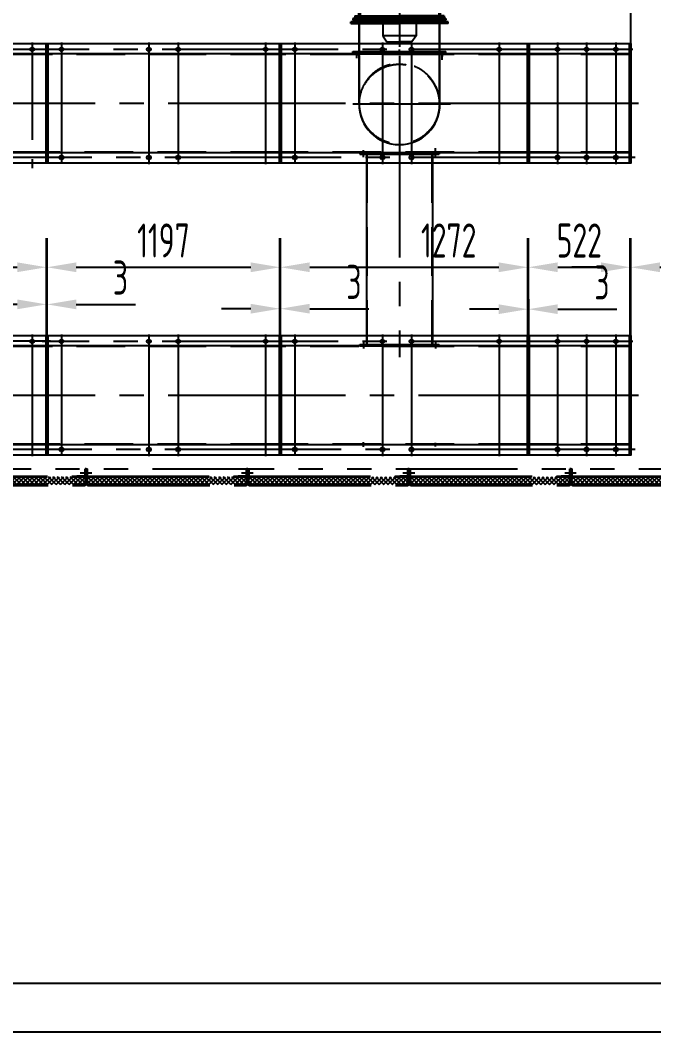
# Model space of a CAD drawing. Header units: millimetres. Extents: x 1934 to 22934, y 25951 to 41379.
# Drawn here: x 9016 to 12273, y 26529 to 31725 of the extents above; entities that cross this region are included whole.
import ezdxf
from ezdxf.enums import TextEntityAlignment as Align

# ---------------------------------------------------------------- set-up
doc = ezdxf.new("R2010")
doc.units = ezdxf.units.MM
doc.header["$LTSCALE"] = 500
for name, pattern in [('F', [0.75, 0.5, -0.25]), ('G', [2, 1.25, -0.25, 0.25, -0.25]), ('K', [2.5, 1.25, -0.25, 0.25, -0.25, 0.25, -0.25])]:
    doc.linetypes.add(name, pattern=pattern)
for name, color, linetype in [('01', 7, 'Continuous'), ('02', 1, 'Continuous'), ('04', 2, 'F'), ('05', 4, 'G'), ('07', 6, 'K'), ('08', 1, 'Continuous')]:
    doc.layers.add(name, color=color, linetype=linetype)
doc.styles.get("Standard").update_dxf_attribs({"font": 'isocp', "width": 0.707, "bigfont": 'intecad.shx'})
doc.dimstyles.new('INTE', dxfattribs={"dimscale": 50, "dimtxt": 3.5, "dimasz": 3, "dimexe": 3, "dimexo": 0, "dimgap": 1, "dimtad": 1, "dimdsep": 46, "dimtxsty": 'Standard', "dimcen": 0, "dimclrd": 1, "dimclre": 1, "dimclrt": 3, "dimadec": 0, "dimazin": 0, "dimtfac": 1, "dimtmove": 0, "dimatfit": 0, "dimfxl": 1, "dimarcsym": 0})
pattern_1 = [(45, (32201.197, -1405.669), (-11.22532, 11.22532), []), (135, (32201.197, -1405.669), (-11.22532, -11.22532), [])]

# ---------------------------------------------------------------- blocks, each defined once
blk = doc.blocks.new('wer794adfwe')
at = {"layer": '01'}
for p, q in [((5111.7, 12352.4), (5111.7, 12348.4)), ((5111.7, 12352.4), (5589.7, 12352.4)), ((5111.7, 12348.4), (5589.7, 12348.4)), ((5142.7, 12089.6), (5142.7, 12348.4)), ((5558.7, 12089.6), (5558.7, 12348.4)), ((5589.7, 12348.4), (5589.7, 12352.4))]:
    blk.add_line(p, q, dxfattribs=at)
blk.add_arc((5350.7, 12089.6), 208, 180, 0, dxfattribs=at)
at = {"layer": '04', "color": 2, "linetype": 'F'}
for p, q in [((5145.7, 12089.6), (5145.7, 12348.4)), ((5555.7, 12089.6), (5555.7, 12348.4))]:
    blk.add_line(p, q, dxfattribs=at)
blk.add_circle((5350.7, 12089.6), 205, dxfattribs=at)
blk.add_arc((5350.7, 12089.6), 208, 0, 180, dxfattribs=at)
at = {"layer": '05', "color": 142, "linetype": 'G'}
blk.add_line((5612.3, 12089.6), (5110.5, 12089.6), dxfattribs=at)
blk = doc.blocks.new('qr7894sa56df')
at = {"layer": '05', "color": 4, "linetype": 'G'}
for p, q in [((5130.7, 12360.3), (5130.7, 12340)), ((5570.7, 12361), (5570.7, 12334.2))]:
    blk.add_line(p, q, dxfattribs=at)
at = {"layer": '01'}
blk.add_blockref('wer794adfwe', (0, 0), dxfattribs=at)
blk = doc.blocks.new('456789adf')
at = {"layer": '01', "color": 7, "linetype": 'Continuous', "ltscale": 0.8}
for p, q in [((10966.7, -6495), (11330.2, -6495)), ((10966.7, -6495), (10966.7, -7109)), ((10970.7, -6495), (10970.7, -7109)), ((11330.2, -6495), (12163.7, -6495)), ((12159.7, -6495), (12159.7, -7109)), ((12163.7, -6495), (12163.7, -7109)), ((11035.2, -6517.5), (11045.2, -6517.5)), ((11035.2, -6531.5), (11045.2, -6531.5)), ((11485.2, -6517.5), (11495.2, -6517.5)), ((11485.2, -6531.5), (11495.2, -6531.5)), ((11635.2, -6517.6), (11645.2, -6517.6)), ((11635.2, -6531.6), (11645.2, -6531.6)), ((12085.2, -6517.5), (12095.2, -6517.5)), ((12085.2, -6531.5), (12095.2, -6531.5)), ((12159.7, -6548), (10970.7, -6548)), ((12159.7, -7056), (10970.7, -7056)), ((11368.2, -7109), (10966.7, -7109)), ((12163.7, -7109), (11368.2, -7109)), ((11495.2, -7072.5), (11485.2, -7072.5)), ((11495.2, -7086.5), (11485.2, -7086.5)), ((11644.7, -7073), (11634.7, -7073)), ((11644.7, -7087), (11634.7, -7087))]:
    blk.add_line(p, q, dxfattribs=at)
at = {"layer": '01', "ltscale": 0.8}
for p, q in [((11045.2, -7072.5), (11035.2, -7072.5)), ((11045.2, -7086.5), (11035.2, -7086.5))]:
    blk.add_line(p, q, dxfattribs=at)
at = {"layer": '01', "color": 7, "linetype": 'Continuous', "ltscale": 0.8}
for centre, start, end in [((11035.2, -6524.5), 90, 270), ((11045.2, -6524.5), 270, 90), ((11485.2, -6524.5), 90, 270), ((11495.2, -6524.5), 270, 90), ((11635.2, -6524.6), 90, 270), ((11645.2, -6524.6), 270, 90), ((12085.2, -6524.5), 90, 270), ((12095.2, -6524.5), 270, 90), ((11035.2, -7079.5), 90, 270), ((11045.2, -7079.5), 270, 90), ((11485.2, -7079.5), 90, 270), ((11495.2, -7079.5), 270, 90), ((11634.7, -7080), 90, 270), ((11644.7, -7080), 270, 90)]:
    blk.add_arc(centre, 7, start, end, dxfattribs=at)
at = {"layer": '04', "color": 2, "linetype": 'F', "ltscale": 0.8}
for p, q in [((11743.7, -6551.1), (10970.7, -6551)), ((12159.7, -6551.1), (11743.7, -6551.1)), ((12159.7, -7053), (10970.7, -7053))]:
    blk.add_line(p, q, dxfattribs=at)
at = {"layer": '05', "color": 4, "linetype": 'G', "ltscale": 0.8}
for p, q in [((11040.2, -6489.5), (11040.2, -7104.9)), ((11490.2, -6489.5), (11490.2, -7134.5)), ((11640.2, -6489.5), (11640.2, -7134.5)), ((12090.2, -6489.5), (12090.2, -7134.5)), ((12183.6, -6524.5), (10940.6, -6524.5)), ((11538.2, -6558.5), (11538.2, -7109)), ((12213.8, -6802), (10908.2, -6802)), ((11343.8, -7066.1), (11343.8, -7042.4)), ((11713.8, -7065.2), (11713.8, -7046.1)), ((12196.4, -7079.5), (10926.7, -7079.5))]:
    blk.add_line(p, q, dxfattribs=at)
blk.add_blockref('qr7894sa56df', (6187.5, -18895.5), dxfattribs=at)
blk = doc.blocks.new('789a162df')
at = {"layer": '01', "color": 7, "linetype": 'Continuous'}
for p, q in [((785.2, -7752.4), (1148.7, -7752.4)), ((785.2, -7752.4), (785.2, -8366.4)), ((789.2, -7752.4), (789.2, -8366.4)), ((853.7, -7774.9), (863.7, -7774.9)), ((853.7, -7788.9), (863.7, -7788.9)), ((1148.7, -7752.4), (1982.2, -7752.4)), ((1303.7, -7774.9), (1313.7, -7774.9)), ((1303.7, -7788.9), (1313.7, -7788.9)), ((1453.6, -7774.9), (1463.6, -7774.9)), ((1453.6, -7788.9), (1463.6, -7788.9)), ((1903.7, -7774.9), (1913.7, -7774.9)), ((1903.7, -7788.9), (1913.7, -7788.9)), ((1978.2, -7752.4), (1978.2, -8366.4)), ((1982.2, -7752.4), (1982.2, -8366.4)), ((1978.2, -7805.4), (789.2, -7805.4)), ((1978.2, -8313.4), (789.2, -8313.4)), ((1186.7, -8366.4), (785.2, -8366.4)), ((1982.2, -8366.4), (1186.7, -8366.4)), ((1313.7, -8329.9), (1303.7, -8329.9)), ((1313.7, -8343.9), (1303.7, -8343.9)), ((1463.2, -8330.4), (1453.2, -8330.4)), ((1463.2, -8344.4), (1453.2, -8344.4))]:
    blk.add_line(p, q, dxfattribs=at)
at = {"layer": '01'}
for p, q in [((863.7, -8329.9), (853.7, -8329.9)), ((863.7, -8343.9), (853.7, -8343.9))]:
    blk.add_line(p, q, dxfattribs=at)
at = {"layer": '01', "color": 7, "linetype": 'Continuous'}
for centre, start, end in [((853.7, -7781.9), 90, 270), ((863.7, -7781.9), 270, 90), ((1303.7, -7781.9), 90, 270), ((1313.7, -7781.9), 270, 90), ((1453.6, -7781.9), 90, 270), ((1463.6, -7781.9), 270, 90), ((1903.7, -7781.9), 90, 270), ((1913.7, -7781.9), 270, 90), ((853.7, -8336.9), 90, 270), ((863.7, -8336.9), 270, 90), ((1303.7, -8336.9), 90, 270), ((1313.7, -8336.9), 270, 90), ((1453.2, -8337.4), 90, 270), ((1463.2, -8337.4), 270, 90)]:
    blk.add_arc(centre, 7, start, end, dxfattribs=at)
at = {"layer": '04', "color": 2, "linetype": 'F'}
for p, q in [((1562.2, -7808.4), (789.2, -7808.4)), ((1978.2, -7808.4), (1562.2, -7808.4)), ((1978.2, -8310.4), (789.2, -8310.4))]:
    blk.add_line(p, q, dxfattribs=at)
at = {"layer": '05', "color": 4, "linetype": 'G'}
for p, q in [((2002.1, -7781.9), (759.1, -7781.9)), ((858.7, -7746.9), (858.7, -8362.2)), ((1308.7, -7746.9), (1308.7, -8391.9)), ((1458.7, -7746.9), (1458.7, -8391.9)), ((1908.7, -7746.9), (1908.7, -8391.9)), ((2032.3, -8059.4), (726.6, -8059.4)), ((2014.9, -8336.9), (745.1, -8336.9))]:
    blk.add_line(p, q, dxfattribs=at)
blk = doc.blocks.new('we713sf')
at = {"layer": '01', "color": 7, "linetype": 'Continuous'}
for p, q in [((937.8, -7979.6), (1459.8, -7979.6)), ((937.8, -7979.6), (937.8, -8593.6)), ((941.8, -7979.6), (941.8, -8593.6)), ((1081.3, -8002.1), (1091.3, -8002.1)), ((1231.3, -8002.1), (1241.3, -8002.1)), ((1381.3, -8002.1), (1391.3, -8002.1)), ((1455.8, -7979.6), (1455.8, -8593.6)), ((1459.8, -7979.6), (1459.8, -8593.6)), ((1455.8, -8032.6), (941.8, -8032.6)), ((1081.3, -8016.1), (1091.3, -8016.1)), ((1231.3, -8016.1), (1241.3, -8016.1)), ((1381.3, -8016.1), (1391.3, -8016.1)), ((1455.8, -8540.6), (941.8, -8540.6)), ((1459.8, -8593.6), (937.8, -8593.6))]:
    blk.add_line(p, q, dxfattribs=at)
at = {"layer": '01'}
for p, q in [((1091.1, -8557.2), (1081.1, -8557.2)), ((1091.1, -8571.2), (1081.1, -8571.2)), ((1241.3, -8557.1), (1231.3, -8557.1)), ((1241.3, -8571.1), (1231.3, -8571.1)), ((1391.3, -8557.1), (1381.3, -8557.1)), ((1391.3, -8571.1), (1381.3, -8571.1))]:
    blk.add_line(p, q, dxfattribs=at)
at = {"layer": '01', "color": 7, "linetype": 'Continuous'}
for centre, start, end in [((1081.3, -8009.1), 90, 270), ((1091.3, -8009.1), 270, 90), ((1231.3, -8009.1), 90, 270), ((1241.3, -8009.1), 270, 90), ((1381.3, -8009.1), 90, 270), ((1391.3, -8009.1), 270, 90), ((1081.1, -8564.2), 90, 270), ((1091.1, -8564.2), 270, 90), ((1231.3, -8564.1), 90, 270), ((1241.3, -8564.1), 270, 90), ((1381.3, -8564.1), 90, 270), ((1391.3, -8564.1), 270, 90)]:
    blk.add_arc(centre, 7, start, end, dxfattribs=at)
at = {"layer": '04', "color": 2, "linetype": 'F'}
for p, q in [((1455.8, -8035.6), (941.8, -8035.6)), ((1455.8, -8537.6), (941.8, -8537.6))]:
    blk.add_line(p, q, dxfattribs=at)
at = {"layer": '05', "color": 4, "linetype": 'G'}
for p, q in [((1086.3, -7974.1), (1086.3, -8599.1)), ((1236.3, -7974.1), (1236.3, -8599.1)), ((1386.3, -7974.1), (1386.3, -8599.1)), ((1474.6, -8009.1), (903.9, -8009.1)), ((1503.8, -8286.6), (887.5, -8286.6)), ((1485.4, -8564.1), (900.8, -8564.1))]:
    blk.add_line(p, q, dxfattribs=at)
blk = doc.blocks.new('bi36asdf')
at = {"layer": '01', "color": 7, "linetype": 'Continuous'}
for p, q in [((-1247, -7826.2), (-883.5, -7826.2)), ((-1247, -7826.2), (-1247, -8440.2)), ((-1243, -7826.2), (-1243, -8440.2)), ((-883.5, -7826.2), (-50, -7826.2)), ((-54, -7826.2), (-54, -8440.2)), ((-50, -7826.2), (-50, -8440.2)), ((-54, -7879.3), (-1243, -7879.3)), ((-1178.5, -7848.7), (-1168.5, -7848.7)), ((-1178.5, -7862.7), (-1168.5, -7862.7)), ((-728.5, -7848.7), (-718.5, -7848.7)), ((-728.5, -7862.7), (-718.5, -7862.7)), ((-578.5, -7848.8), (-568.5, -7848.8)), ((-578.5, -7862.8), (-568.5, -7862.8)), ((-128.5, -7848.7), (-118.5, -7848.7)), ((-128.5, -7862.7), (-118.5, -7862.7)), ((-54, -8387.2), (-1243, -8387.2)), ((-718.5, -8403.7), (-728.5, -8403.7)), ((-718.5, -8417.7), (-728.5, -8417.7)), ((-569, -8404.3), (-579, -8404.3)), ((-569, -8418.3), (-579, -8418.3)), ((-845.5, -8440.2), (-1247, -8440.2)), ((-50, -8440.2), (-845.5, -8440.2))]:
    blk.add_line(p, q, dxfattribs=at)
at = {"layer": '01'}
for p, q in [((-1168.5, -8403.7), (-1178.5, -8403.7)), ((-1168.5, -8417.7), (-1178.5, -8417.7))]:
    blk.add_line(p, q, dxfattribs=at)
at = {"layer": '01', "color": 7, "linetype": 'Continuous'}
for centre, start, end in [((-1178.5, -7855.7), 90, 270), ((-1168.5, -7855.7), 270, 90), ((-728.5, -7855.7), 90, 270), ((-718.5, -7855.7), 270, 90), ((-578.5, -7855.8), 90, 270), ((-568.5, -7855.8), 270, 90), ((-128.5, -7855.7), 90, 270), ((-118.5, -7855.7), 270, 90), ((-1178.5, -8410.7), 90, 270), ((-1168.5, -8410.7), 270, 90), ((-728.5, -8410.7), 90, 270), ((-718.5, -8410.7), 270, 90), ((-579, -8411.3), 90, 270), ((-569, -8411.3), 270, 90)]:
    blk.add_arc(centre, 7, start, end, dxfattribs=at)
at = {"layer": '04', "color": 2, "linetype": 'F'}
for p, q in [((-469.9, -7882.3), (-1243, -7882.3)), ((-54, -7882.3), (-469.9, -7882.3)), ((-54, -8384.2), (-1243, -8384.2))]:
    blk.add_line(p, q, dxfattribs=at)
at = {"layer": '05', "color": 4, "linetype": 'G'}
for p, q in [((-1173.5, -7820.7), (-1173.5, -8436.1)), ((-723.5, -7820.7), (-723.5, -8465.7)), ((-573.5, -7820.7), (-573.5, -8465.7)), ((-123.5, -7820.7), (-123.5, -8465.7)), ((-30.1, -7855.7), (-1273, -7855.7)), ((0.2, -8133.2), (-1305.5, -8133.2)), ((-17.3, -8410.7), (-1287, -8410.7)), ((-869.9, -8397.3), (-869.9, -8373.6)), ((-499.9, -8396.4), (-499.9, -8377.3))]:
    blk.add_line(p, q, dxfattribs=at)
blk = doc.blocks.new('adqwea0dsf132qe')
at = {"layer": '01', "color": 7, "linetype": 'Continuous'}
for p, q in [((992.1, -8835.8), (1355.6, -8835.8)), ((992.1, -8835.8), (992.1, -9449.8)), ((996.1, -8835.8), (996.1, -9449.8)), ((1060.6, -8858.3), (1070.6, -8858.3)), ((1060.6, -8872.3), (1070.6, -8872.3)), ((1355.6, -8835.8), (2264.1, -8835.8)), ((1510.6, -8858.3), (1520.6, -8858.3)), ((1510.6, -8872.3), (1520.6, -8872.3)), ((1660.6, -8858.3), (1670.6, -8858.3)), ((1660.6, -8872.3), (1670.6, -8872.3)), ((2110.6, -8858.3), (2120.6, -8858.3)), ((2110.6, -8872.3), (2120.6, -8872.3)), ((2260.1, -8835.8), (2260.1, -9449.8)), ((2264.1, -8835.8), (2264.1, -9449.8)), ((2260.1, -8888.8), (996.1, -8888.8)), ((2260.1, -9396.8), (996.1, -9396.8)), ((1393.6, -9449.8), (992.1, -9449.8)), ((2264.1, -9449.8), (1393.6, -9449.8)), ((1520.6, -9413.3), (1510.6, -9413.3)), ((1520.6, -9427.3), (1510.6, -9427.3)), ((1670.1, -9413.8), (1660.1, -9413.8)), ((1670.1, -9427.8), (1660.1, -9427.8))]:
    blk.add_line(p, q, dxfattribs=at)
at = {"layer": '01'}
for p, q in [((1070.6, -9413.3), (1060.6, -9413.3)), ((1070.6, -9427.3), (1060.6, -9427.3))]:
    blk.add_line(p, q, dxfattribs=at)
at = {"layer": '01', "color": 7, "linetype": 'Continuous'}
for centre, start, end in [((1060.6, -8865.3), 90, 270), ((1070.6, -8865.3), 270, 90), ((1510.6, -8865.3), 90, 270), ((1520.6, -8865.3), 270, 90), ((1660.6, -8865.3), 90, 270), ((1670.6, -8865.3), 270, 90), ((2110.6, -8865.3), 90, 270), ((2120.6, -8865.3), 270, 90), ((1060.6, -9420.3), 90, 270), ((1070.6, -9420.3), 270, 90), ((1510.6, -9420.3), 90, 270), ((1520.6, -9420.3), 270, 90), ((1660.1, -9420.8), 90, 270), ((1670.1, -9420.8), 270, 90)]:
    blk.add_arc(centre, 7, start, end, dxfattribs=at)
at = {"layer": '04', "color": 2, "linetype": 'F'}
for p, q in [((1769.2, -8891.8), (996.1, -8891.8)), ((2260.1, -8891.8), (1769.2, -8891.8)), ((2260.1, -9393.8), (996.1, -9393.8))]:
    blk.add_line(p, q, dxfattribs=at)
at = {"layer": '05', "color": 4, "linetype": 'G'}
for p, q in [((1065.6, -8830.3), (1065.6, -9445.6)), ((1515.6, -8830.3), (1515.6, -9475.3)), ((1665.6, -8830.3), (1665.6, -9475.3)), ((2115.6, -8830.3), (2115.6, -9475.3)), ((2289.1, -8865.3), (966.1, -8865.3)), ((2326.8, -9142.8), (933.6, -9142.8)), ((1418.7, -9406.8), (1418.7, -9383.1)), ((1788.7, -9405.9), (1788.7, -9386.8)), ((2304.6, -9420.3), (952.1, -9420.3))]:
    blk.add_line(p, q, dxfattribs=at)
blk = doc.blocks.new('CB')
at = {"layer": '07', "linetype": 'K'}
h = blk.add_hatch(dxfattribs=at)
h.set_pattern_fill('ANSI37', color=6, scale=5, style=0)
h.set_pattern_definition([(135, (35550.628, -1405.669), (11.22532, 11.22532), []), (45, (35550.628, -1405.669), (11.22532, -11.22532), [])])
edge = h.paths.add_edge_path()
edge.add_line((33382.4, -2.9), (33382.4, -42.9))
edge.add_line((33382.4, -42.9), (33862.9, -42.9))
edge.add_arc((33862.9, -37.9), 5, 270, 360)
edge.add_line((33867.9, -37.9), (33867.9, -2.9))
edge.add_line((33867.9, -2.9), (33382.4, -2.9))
h = blk.add_hatch(dxfattribs=at)
h.set_pattern_fill('ANSI37', color=6, scale=5, style=0)
h.set_pattern_definition(pattern_1)
h.paths.add_polyline_path([(34706.9, -2.9), (33883.9, -2.9), (33883.9, -37.9, 0.414214), (33888.9, -42.9), (34701.9, -42.9, 0.414214), (34706.9, -37.9)])
h = blk.add_hatch(dxfattribs=at)
h.set_pattern_fill('ANSI37', color=6, scale=5, style=0)
h.set_pattern_definition(pattern_1)
h.paths.add_polyline_path([(35536.9, -2.9), (34715.9, -2.9), (34715.9, -37.9, 0.414214), (34720.9, -42.9), (35531.9, -42.9, 0.414214), (35536.9, -37.9)])
h = blk.add_hatch(dxfattribs=at)
h.set_pattern_fill('ANSI37', color=6, scale=5, style=0)
h.set_pattern_definition(pattern_1)
h.paths.add_polyline_path([(36366.9, -2.9), (35545.9, -2.9), (35545.9, -37.9, 0.414214), (35550.9, -42.9), (36361.9, -42.9, 0.414214), (36366.9, -37.9)])
h = blk.add_hatch(dxfattribs=at)
h.set_pattern_fill('ANSI37', color=6, scale=5, style=0)
h.set_pattern_definition(pattern_1)
h.paths.add_polyline_path([(37196.9, -2.9), (36375.9, -2.9), (36375.9, -37.9, 0.414214), (36380.9, -42.9), (37191.9, -42.9, 0.414214), (37196.9, -37.9)])
h = blk.add_hatch(dxfattribs=at)
h.set_pattern_fill('ANSI37', color=6, scale=5, style=0)
h.set_pattern_definition(pattern_1)
h.paths.add_polyline_path([(38028.9, -2.9), (37205.9, -2.9), (37205.9, -37.9, 0.414214), (37210.9, -42.9), (38023.9, -42.9, 0.414214), (38028.9, -37.9)])
h = blk.add_hatch(dxfattribs=at)
h.set_pattern_fill('ANSI37', color=6, scale=5, style=0)
h.set_pattern_definition(pattern_1)
h.paths.add_polyline_path([(38771.9, -2.9), (38037.9, -2.9), (38037.9, -37.9, 0.414214), (38042.9, -42.9), (38766.9, -42.9, 0.414214), (38771.9, -37.9)])
at = {"layer": '07', "color": 6, "linetype": 'K'}
for p, q in [((33337.4, 64.7), (33337.4, 8)), ((33014.1, 15.2), (33074.5, 15.2)), ((33042.4, -37.9), (33042.4, 38.2)), ((33042.4, 38.2), (33046.9, 38.2)), ((33046.9, -37.9), (33046.9, 38.2)), ((33292.4, 48.2), (33292.4, 43.7)), ((33372.9, 48.2), (33292.4, 48.2)), ((33372.9, 43.7), (33292.4, 43.7)), ((33377.9, 38.7), (33377.9, -42.9)), ((33382.4, 38.7), (33382.4, -42.9)), ((33382.4, 38.2), (38771.9, 38.2)), ((33900.7, 15.2), (33840.3, 15.2)), ((33851.1, 15.2), (33911.5, 15.2)), ((33865.9, -0.9), (33865.9, 38.2)), ((33867.9, 38.2), (33865.9, 38.2)), ((33867.9, -37.9), (33867.9, 38.2)), ((33872.4, 38.2), (33867.9, 38.2)), ((33872.4, -37.9), (33872.4, 38.2)), ((33879.4, 38.2), (33883.9, 38.2)), ((33879.4, -37.9), (33879.4, 38.2)), ((33883.9, -37.9), (33883.9, 38.2)), ((33883.9, 38.2), (33885.9, 38.2)), ((33885.9, -0.9), (33885.9, 38.2)), ((34737.7, 15.2), (34679.3, 15.2)), ((34704.9, -0.9), (34704.9, 38.2)), ((34706.9, 38.2), (34704.9, 38.2)), ((34711.4, 38.2), (34706.9, 38.2)), ((34706.9, -37.9), (34706.9, 38.2)), ((34711.4, -37.9), (34711.4, 38.2)), ((34711.4, 38.2), (34715.9, 38.2)), ((34711.4, -37.9), (34711.4, 38.2)), ((34715.9, -37.9), (34715.9, 38.2)), ((34715.9, 38.2), (34717.9, 38.2)), ((34717.9, -0.9), (34717.9, 38.2)), ((35569.7, 15.2), (35509.3, 15.2)), ((35534.9, -0.9), (35534.9, 38.2)), ((35536.9, 38.2), (35534.9, 38.2)), ((35541.4, 38.2), (35536.9, 38.2)), ((35536.9, -37.9), (35536.9, 38.2)), ((35541.4, 38.2), (35545.9, 38.2)), ((35541.4, -37.9), (35541.4, 38.2)), ((35541.4, -37.9), (35541.4, 38.2)), ((35545.9, -37.9), (35545.9, 38.2)), ((35545.9, 38.2), (35547.9, 38.2)), ((35547.9, -0.9), (35547.9, 38.2)), ((36399.7, 15.2), (36339.3, 15.2)), ((36364.9, -0.9), (36364.9, 38.2)), ((36366.9, 38.2), (36364.9, 38.2)), ((36371.4, 38.2), (36366.9, 38.2)), ((36366.9, -37.9), (36366.9, 38.2)), ((36371.4, 38.2), (36375.9, 38.2)), ((36371.4, -37.9), (36371.4, 38.2)), ((36371.4, -37.9), (36371.4, 38.2)), ((36375.9, -37.9), (36375.9, 38.2)), ((36375.9, 38.2), (36377.9, 38.2)), ((36377.9, -0.9), (36377.9, 38.2)), ((37229.7, 15.2), (37169.3, 15.2)), ((37194.9, -0.9), (37194.9, 38.2)), ((37196.9, 38.2), (37194.9, 38.2)), ((37201.4, 38.2), (37196.9, 38.2)), ((37196.9, -37.9), (37196.9, 38.2)), ((37201.4, 38.2), (37205.9, 38.2)), ((37201.4, -37.9), (37201.4, 38.2)), ((37201.4, -37.9), (37201.4, 38.2)), ((37205.9, -37.9), (37205.9, 38.2)), ((37205.9, 38.2), (37207.9, 38.2)), ((37207.9, -0.9), (37207.9, 38.2)), ((38059.7, 15.2), (38001.3, 15.2)), ((38026.9, -0.9), (38026.9, 38.2)), ((38028.9, 38.2), (38026.9, 38.2)), ((38033.4, 38.2), (38028.9, 38.2)), ((38028.9, -37.9), (38028.9, 38.2)), ((38033.4, 38.2), (38037.9, 38.2)), ((38033.4, -37.9), (38033.4, 38.2)), ((38033.4, -37.9), (38033.4, 38.2)), ((38037.9, -37.9), (38037.9, 38.2)), ((38037.9, 38.2), (38039.9, 38.2)), ((38039.9, -0.9), (38039.9, 38.2)), ((38804.7, 15.2), (38744.3, 15.2)), ((38769.9, -0.9), (38769.9, 38.2)), ((38771.9, 38.2), (38769.9, 38.2)), ((38776.4, 38.2), (38771.9, 38.2)), ((38771.9, -37.9), (38771.9, 38.2)), ((38776.4, -37.9), (38776.4, 38.2)), ((33051.9, -42.9), (33862.9, -42.9)), ((33051.9, -47.4), (33862.9, -47.4)), ((33865.9, -0.9), (33382.4, -0.9)), ((33867.9, -2.9), (33382.4, -2.9)), ((33883.9, -2.9), (34706.9, -2.9)), ((33885.9, -0.9), (34661, -0.9)), ((33888.9, -42.9), (34701.9, -42.9)), ((33888.9, -47.4), (34701.9, -47.4)), ((34704.9, -0.9), (34661, -0.9)), ((34715.9, -2.9), (35536.9, -2.9)), ((34717.9, -0.9), (35493, -0.9)), ((34720.9, -42.9), (35531.9, -42.9)), ((34720.9, -47.4), (35531.9, -47.4)), ((35534.9, -0.9), (35493, -0.9)), ((35545.9, -2.9), (36366.9, -2.9)), ((35547.9, -0.9), (36323, -0.9)), ((35550.9, -42.9), (36361.9, -42.9)), ((35550.9, -47.4), (36361.9, -47.4)), ((36364.9, -0.9), (36323, -0.9)), ((36375.9, -2.9), (37196.9, -2.9)), ((36377.9, -0.9), (37153, -0.9)), ((36380.9, -42.9), (37191.9, -42.9)), ((36380.9, -47.4), (37191.9, -47.4)), ((37194.9, -0.9), (37153, -0.9)), ((37205.9, -2.9), (38028.9, -2.9)), ((37207.9, -0.9), (37983, -0.9)), ((37210.9, -42.9), (38023.9, -42.9)), ((37210.9, -47.4), (38023.9, -47.4)), ((38026.9, -0.9), (37983, -0.9)), ((38037.9, -2.9), (38771.9, -2.9)), ((38039.9, -0.9), (38726, -0.9)), ((38042.9, -42.9), (38766.9, -42.9)), ((38042.9, -47.4), (38766.9, -47.4)), ((38769.9, -0.9), (38726, -0.9))]:
    blk.add_line(p, q, dxfattribs=at)
for centre, radius, start, end in [((33372.9, 38.7), 9.5, 0, 90), ((33372.9, 38.7), 5, 0, 90), ((33051.9, -37.9), 9.5, 180, 270), ((33051.9, -37.9), 5, 180, 270), ((33862.9, -37.9), 9.5, 270, 0), ((33862.9, -37.9), 5, 270, 0), ((33888.9, -37.9), 9.5, 180, 270), ((33888.9, -37.9), 5, 180, 270), ((34701.9, -37.9), 9.5, 270, 0), ((34701.9, -37.9), 5, 270, 0), ((34720.9, -37.9), 9.5, 180, 270), ((34720.9, -37.9), 5, 180, 270), ((35531.9, -37.9), 9.5, 270, 0), ((35531.9, -37.9), 5, 270, 0), ((35550.9, -37.9), 9.5, 180, 270), ((35550.9, -37.9), 5, 180, 270), ((36361.9, -37.9), 9.5, 270, 0), ((36361.9, -37.9), 5, 270, 0), ((36380.9, -37.9), 9.5, 180, 270), ((36380.9, -37.9), 5, 180, 270), ((37191.9, -37.9), 9.5, 270, 0), ((37191.9, -37.9), 5, 270, 0), ((37210.9, -37.9), 9.5, 180, 270), ((37210.9, -37.9), 5, 180, 270), ((38023.9, -37.9), 9.5, 270, 0), ((38023.9, -37.9), 5, 270, 0), ((38042.9, -37.9), 9.5, 180, 270), ((38042.9, -37.9), 5, 180, 270), ((38766.9, -37.9), 9.5, 270, 0), ((38766.9, -37.9), 5, 270, 0)]:
    blk.add_arc(centre, radius, start, end, dxfattribs=at)
at = {"layer": '07', "color": 6, "linetype": 'K', "width": 0.605172}
blk.add_text('●', height=15, dxfattribs=at).set_placement((35024.1, -32.7), (35033.1, -32.7), align=Align.FIT)
blk = doc.blocks.new('weqeqw')
for p, q in [((5930.5, 16968.2), (5940.5, 16968.2)), ((5930.5, 16968.2), (5930.5, 16718.2)), ((5940.5, 16968.2), (5940.5, 16718.2)), ((5962.5, 16947.2), (5962.5, 16718.2)), ((5970.5, 16947.2), (5962.5, 16947.2)), ((5970.5, 16947.2), (5970.5, 16718.2)), ((6168.5, 16947.2), (6168.5, 16718.2)), ((6176.5, 16947.2), (6168.5, 16947.2)), ((6176.5, 16947.2), (6176.5, 16718.2)), ((6176.5, 16947.2), (6176.5, 16718.2)), ((6168.5, 16928.2), (5970.5, 16928.2)), ((5930.5, 16468.2), (5930.5, 16718.2)), ((5940.5, 16468.2), (5940.5, 16718.2)), ((5962.5, 16489.2), (5962.5, 16718.2)), ((5970.5, 16489.2), (5970.5, 16718.2)), ((6168.5, 16489.2), (6168.5, 16718.2)), ((6176.5, 16489.2), (6176.5, 16718.2)), ((6176.5, 16489.2), (6176.5, 16718.2)), ((5970.5, 16489.2), (5962.5, 16489.2)), ((6168.5, 16508.2), (5970.5, 16508.2)), ((6176.5, 16489.2), (6168.5, 16489.2)), ((5930.5, 16468.2), (5940.5, 16468.2))]:
    blk.add_line(p, q)
for centre, start, end in [((6037.2, 16983.5), 188.968, 220.2792), ((6037.2, 16453), 139.7208, 171.032)]:
    blk.add_arc(centre, 97.8, start, end)
at = {"layer": '01', "color": 7, "linetype": 'Continuous'}
for p, q in [((6184.5, 16948.2), (6184.5, 16488.2)), ((6194.5, 16948.2), (6184.5, 16948.2)), ((6194.5, 16948.2), (6194.5, 16488.2)), ((6244.5, 16960.3), (6244.5, 16476.2)), ((6244.5, 16960.3), (6254.5, 16960.3)), ((6254.5, 16960.3), (6254.5, 16476.2)), ((6194.5, 16920.2), (6244.5, 16920.2)), ((6243.8, 16918.6), (6259.6, 16893.8)), ((6259.6, 16893.8), (6259.6, 16887.9)), ((6243.8, 16878.6), (6259.6, 16853.8)), ((6243.8, 16838.6), (6259.6, 16813.8)), ((6259.6, 16853.8), (6259.6, 16847.9)), ((5930.5, 16803.9), (5868.7, 16803.9)), ((6243.8, 16798.6), (6259.6, 16773.8)), ((6259.6, 16813.8), (6259.6, 16807.9)), ((6243.8, 16758.6), (6259.6, 16733.8)), ((6259.6, 16773.8), (6259.6, 16767.9)), ((6259.6, 16733.8), (6259.6, 16727.9)), ((6243.8, 16714), (6259.6, 16689.1)), ((6259.6, 16689.1), (6259.6, 16683.2)), ((5930.5, 16632.6), (5868.7, 16632.6)), ((6243.8, 16675), (6259.6, 16650.1)), ((6243.8, 16635), (6259.6, 16610.1)), ((6259.6, 16650.1), (6259.6, 16644.2)), ((6243.8, 16595), (6259.6, 16570.1)), ((6259.6, 16610.1), (6259.6, 16604.2)), ((6243.8, 16555), (6259.6, 16530.1)), ((6259.6, 16570.1), (6259.6, 16564.2)), ((6259.6, 16530.1), (6259.6, 16524.2)), ((6194.5, 16488.2), (6184.5, 16488.2)), ((6194.5, 16516.2), (6244.5, 16516.2)), ((6244.5, 16476.2), (6254.5, 16476.2))]:
    blk.add_line(p, q, dxfattribs=at)
at = {"layer": '01'}
for p, q in [((5868.7, 16803.9), (5837.2, 16782.5)), ((5868.7, 16803.9), (5868.7, 16632.6)), ((5837.2, 16750.4), (5829.2, 16750.4)), ((5829.2, 16750.4), (5829.2, 16718.2)), ((5837.2, 16782.5), (5837.2, 16718.2)), ((5829.2, 16686.1), (5829.2, 16718.2)), ((5837.2, 16686.1), (5829.2, 16686.1)), ((5837.2, 16654), (5837.2, 16718.2)), ((5868.7, 16632.6), (5837.2, 16654))]:
    blk.add_line(p, q, dxfattribs=at)
at = {"layer": '01', "color": 7, "linetype": 'Continuous'}
for centre in [(6241.3, 16917.2), (6241.3, 16877.2), (6241.3, 16837.2), (6241.3, 16797.2), (6241.3, 16757.2), (6241.3, 16712.6), (6241.3, 16673.6), (6241.3, 16633.6), (6241.3, 16593.6), (6241.3, 16553.6)]:
    blk.add_circle(centre, 2.89, dxfattribs=at)
at = {"layer": '04', "color": 2, "linetype": 'F'}
for p, q in [((6176.5, 16920.2), (5962.5, 16920.2)), ((6176.5, 16516.2), (5962.5, 16516.2))]:
    blk.add_line(p, q, dxfattribs=at)
at = {"layer": '05'}
blk.add_line((6159.9, 16938.2), (6190.5, 16938.2), dxfattribs=at)
at = {"layer": '05', "color": 4, "linetype": 'G'}
for p, q in [((6188.6, 16938.2), (6224.9, 16938.2)), ((6233.3, 16718.2), (5811.9, 16718.2)), ((6158.3, 16498.2), (6196.9, 16498.2)), ((6188.6, 16498.2), (6224.9, 16498.2))]:
    blk.add_line(p, q, dxfattribs=at)
blk = doc.blocks.new('HGJLS')
at = {"layer": '01'}
for p, q in [((29979, 14120.2), (29986, 14120.2)), ((29979, 14120.2), (29979, 13642.2)), ((29982, 13642.2), (29982, 14120.2)), ((29986, 13642.2), (29986, 14120.2)), ((30149.8, 14089.2), (29986, 14089.2)), ((30149.8, 13642.2), (30149.8, 14120.2)), ((30156.8, 14120.2), (30149.8, 14120.2)), ((30153.8, 13642.2), (30153.8, 14120.2)), ((30149.8, 13673.2), (29986, 13673.2)), ((29979, 13642.2), (29986, 13642.2)), ((30156.8, 13642.2), (30149.8, 13642.2))]:
    blk.add_line(p, q, dxfattribs=at)
at = {"layer": '01', "color": 7, "linetype": 'Continuous'}
blk.add_line((30156.8, 14120.2), (30156.8, 13642.2), dxfattribs=at)
at = {"layer": '04', "color": 2, "linetype": 'F'}
for p, q in [((30149.8, 14086.2), (29986, 14086.2)), ((30149.8, 14083.2), (30156.8, 14083.2)), ((30149.8, 13676.2), (29986, 13676.2)), ((30149.8, 13679.2), (30156.8, 13679.2))]:
    blk.add_line(p, q, dxfattribs=at)
at = {"layer": '05', "color": 4, "linetype": 'G'}
for p, q in [((30001.1, 14101.2), (29964.9, 14101.2)), ((30001.1, 13661.2), (29964.9, 13661.2))]:
    blk.add_line(p, q, dxfattribs=at)
at = {"layer": '05', "color": 142, "linetype": 'G'}
for p, q in [((30192, 14101.2), (30150.7, 14101.2)), ((30183.4, 13661.2), (30150.7, 13661.2))]:
    blk.add_line(p, q, dxfattribs=at)
at = {"layer": '07', "color": 6, "linetype": 'K'}
blk.add_line((30168, 13881.2), (30139.8, 13881.2), dxfattribs=at)
blk = doc.blocks.new('*D888')
at = {"layer": '08', "color": 1, "lineweight": -2, "ltscale": 1.25}
for p, q in [((10965.8, 31959.7), (10965.8, 32411.7)), ((12595.8, 31569.4), (12595.8, 32411.7)), ((12445.8, 32261.7), (11115.8, 32261.7))]:
    blk.add_line(p, q, dxfattribs=at)
at = {"layer": '08', "color": 1, "ltscale": 1.25}
for points in [[(11115.8, 32286.7), (11115.8, 32236.7), (10965.8, 32261.7)], [(12445.8, 32286.7), (12445.8, 32236.7), (12595.8, 32261.7)]]:
    blk.add_solid(points, dxfattribs=at)
at = {"layer": 'Defpoints', "color": 0, "ltscale": 1.25}
for p in [(10965.8, 32261.7), (10965.8, 31959.7), (12595.8, 31569.4)]:
    blk.add_point(p, dxfattribs=at)
at = {"layer": '08', "color": 3, "ltscale": 1.25, "insert": (11780.8, 32399.2), "char_height": 175, "attachment_point": 5}
blk.add_mtext('1630', dxfattribs=at)
blk = doc.blocks.new('*D900')
at = {"layer": '08', "color": 1, "lineweight": -2, "ltscale": 1.25}
for p, q in [((7954.3, 30105.2), (7954.3, 30606.2)), ((9151.3, 30105.2), (9151.3, 30606.2)), ((8104.3, 30456.2), (9001.3, 30456.2))]:
    blk.add_line(p, q, dxfattribs=at)
at = {"layer": '08', "color": 1, "ltscale": 1.25}
for points in [[(8104.3, 30481.2), (8104.3, 30431.2), (7954.3, 30456.2)], [(9001.3, 30481.2), (9001.3, 30431.2), (9151.3, 30456.2)]]:
    blk.add_solid(points, dxfattribs=at)
at = {"layer": 'Defpoints', "color": 0, "ltscale": 1.25}
for p in [(9151.3, 30456.2), (7954.3, 30105.2), (9151.3, 30105.2)]:
    blk.add_point(p, dxfattribs=at)
at = {"layer": '08', "color": 3, "ltscale": 1.25, "insert": (8552.8, 30593.7), "char_height": 175, "attachment_point": 5}
blk.add_mtext('1197', dxfattribs=at)
blk = doc.blocks.new('*D902')
at = {"layer": '08', "color": 1, "lineweight": -2, "ltscale": 1.25}
for p, q in [((9154.3, 30105.2), (9154.3, 30606.2)), ((10351.3, 30105.2), (10351.3, 30606.2)), ((9304.3, 30456.2), (10201.3, 30456.2))]:
    blk.add_line(p, q, dxfattribs=at)
at = {"layer": '08', "color": 1, "ltscale": 1.25}
for points in [[(9304.3, 30481.2), (9304.3, 30431.2), (9154.3, 30456.2)], [(10201.3, 30481.2), (10201.3, 30431.2), (10351.3, 30456.2)]]:
    blk.add_solid(points, dxfattribs=at)
at = {"layer": 'Defpoints', "color": 0, "ltscale": 1.25}
for p in [(10351.3, 30456.2), (9154.3, 30105.2), (10351.3, 30105.2)]:
    blk.add_point(p, dxfattribs=at)
at = {"layer": '08', "color": 3, "ltscale": 1.25, "insert": (9752.8, 30593.7), "char_height": 175, "attachment_point": 5}
blk.add_mtext('1197', dxfattribs=at)
blk = doc.blocks.new('*D903')
at = {"layer": '08', "color": 1, "lineweight": -2, "ltscale": 1.25}
for p, q in [((9151.3, 30105.2), (9151.3, 30415.5)), ((9154.3, 30105.2), (9154.3, 30415.5)), ((9001.3, 30265.5), (8851.3, 30265.5)), ((9151.3, 30265.5), (9154.3, 30265.5)), ((9304.3, 30265.5), (9608.9, 30265.5))]:
    blk.add_line(p, q, dxfattribs=at)
at = {"layer": '08', "color": 1, "ltscale": 1.25}
for points in [[(9001.3, 30290.5), (9001.3, 30240.5), (9151.3, 30265.5)], [(9304.3, 30290.5), (9304.3, 30240.5), (9154.3, 30265.5)]]:
    blk.add_solid(points, dxfattribs=at)
at = {"layer": 'Defpoints', "color": 0, "ltscale": 1.25}
for p in [(9154.3, 30265.5), (9151.3, 30105.2), (9154.3, 30105.2)]:
    blk.add_point(p, dxfattribs=at)
at = {"layer": '08', "color": 3, "ltscale": 1.25, "insert": (9531.6, 30403), "char_height": 175, "attachment_point": 5}
blk.add_mtext('3', dxfattribs=at)
blk = doc.blocks.new('*D904')
at = {"layer": '08', "color": 1, "lineweight": -2, "ltscale": 1.25}
for p, q in [((10354.3, 30105.2), (10354.3, 30606.2)), ((11626.3, 30105.2), (11626.3, 30606.2)), ((10504.3, 30456.2), (11476.3, 30456.2))]:
    blk.add_line(p, q, dxfattribs=at)
at = {"layer": '08', "color": 1, "ltscale": 1.25}
for points in [[(10504.3, 30481.2), (10504.3, 30431.2), (10354.3, 30456.2)], [(11476.3, 30481.2), (11476.3, 30431.2), (11626.3, 30456.2)]]:
    blk.add_solid(points, dxfattribs=at)
at = {"layer": 'Defpoints', "color": 0, "ltscale": 1.25}
for p in [(11626.3, 30456.2), (10354.3, 30105.2), (11626.3, 30105.2)]:
    blk.add_point(p, dxfattribs=at)
at = {"layer": '08', "color": 3, "ltscale": 1.25, "insert": (11218.9, 30593.7), "char_height": 175, "attachment_point": 5}
blk.add_mtext('1272', dxfattribs=at)
blk = doc.blocks.new('*D905')
at = {"layer": '08', "color": 1, "lineweight": -2, "ltscale": 1.25}
for p, q in [((10351.3, 30243.3), (10351.3, 30393.3)), ((10354.3, 30243.3), (10354.3, 30393.3)), ((10201.3, 30243.3), (10051.3, 30243.3)), ((10351.3, 30243.3), (10354.3, 30243.3)), ((10504.3, 30243.3), (10808.9, 30243.3))]:
    blk.add_line(p, q, dxfattribs=at)
at = {"layer": '08', "color": 1, "ltscale": 1.25}
for points in [[(10201.3, 30268.3), (10201.3, 30218.3), (10351.3, 30243.3)], [(10504.3, 30268.3), (10504.3, 30218.3), (10354.3, 30243.3)]]:
    blk.add_solid(points, dxfattribs=at)
at = {"layer": 'Defpoints', "color": 0, "ltscale": 1.25}
for p in [(10351.3, 30243.3), (10354.3, 30243.3), (10354.3, 30243.3)]:
    blk.add_point(p, dxfattribs=at)
at = {"layer": '08', "color": 3, "ltscale": 1.25, "insert": (10731.6, 30380.8), "char_height": 175, "attachment_point": 5}
blk.add_mtext('3', dxfattribs=at)
blk = doc.blocks.new('*D906')
at = {"layer": '08', "color": 1, "lineweight": -2, "ltscale": 1.25}
for p, q in [((11629.3, 30105.2), (11629.3, 30606.2)), ((12151.3, 30105.2), (12151.3, 30606.2)), ((11779.3, 30456.2), (12001.3, 30456.2))]:
    blk.add_line(p, q, dxfattribs=at)
at = {"layer": '08', "color": 1, "ltscale": 1.25}
for points in [[(11779.3, 30481.2), (11779.3, 30431.2), (11629.3, 30456.2)], [(12001.3, 30481.2), (12001.3, 30431.2), (12151.3, 30456.2)]]:
    blk.add_solid(points, dxfattribs=at)
at = {"layer": 'Defpoints', "color": 0, "ltscale": 1.25}
for p in [(12151.3, 30456.2), (11629.3, 30105.2), (12151.3, 30105.2)]:
    blk.add_point(p, dxfattribs=at)
at = {"layer": '08', "color": 3, "ltscale": 1.25, "insert": (11890.3, 30593.7), "char_height": 175, "attachment_point": 5}
blk.add_mtext('522', dxfattribs=at)
blk = doc.blocks.new('*D907')
at = {"layer": '08', "color": 1, "lineweight": -2, "ltscale": 1.25}
for p, q in [((11626.3, 30292.2), (11626.3, 30090.8)), ((11629.3, 30292.2), (11629.3, 30090.8)), ((11476.3, 30240.8), (11326.3, 30240.8)), ((11626.3, 30240.8), (11629.3, 30240.8)), ((11779.3, 30240.8), (12083.9, 30240.8))]:
    blk.add_line(p, q, dxfattribs=at)
at = {"layer": '08', "color": 1, "ltscale": 1.25}
for points in [[(11476.3, 30265.8), (11476.3, 30215.8), (11626.3, 30240.8)], [(11779.3, 30265.8), (11779.3, 30215.8), (11629.3, 30240.8)]]:
    blk.add_solid(points, dxfattribs=at)
at = {"layer": 'Defpoints', "color": 0, "ltscale": 1.25}
for p in [(11626.3, 30292.2), (11629.3, 30292.2), (11629.3, 30240.8)]:
    blk.add_point(p, dxfattribs=at)
at = {"layer": '08', "color": 3, "ltscale": 1.25, "insert": (12006.6, 30378.3), "char_height": 175, "attachment_point": 5}
blk.add_mtext('3', dxfattribs=at)
blk = doc.blocks.new('*D908')
at = {"layer": '08', "color": 1, "lineweight": -2, "ltscale": 1.25}
for p, q in [((12151.3, 30105.2), (12151.3, 30606.2)), ((12154.3, 30105.2), (12154.3, 30606.2)), ((12001.3, 30456.2), (11851.3, 30456.2)), ((12151.3, 30456.2), (12154.3, 30456.2)), ((12304.3, 30456.2), (12608.9, 30456.2))]:
    blk.add_line(p, q, dxfattribs=at)
at = {"layer": '08', "color": 1, "ltscale": 1.25}
for points in [[(12001.3, 30481.2), (12001.3, 30431.2), (12151.3, 30456.2)], [(12304.3, 30481.2), (12304.3, 30431.2), (12154.3, 30456.2)]]:
    blk.add_solid(points, dxfattribs=at)
at = {"layer": 'Defpoints', "color": 0, "ltscale": 1.25}
for p in [(12154.3, 30456.2), (12151.3, 30105.2), (12154.3, 30105.2)]:
    blk.add_point(p, dxfattribs=at)
at = {"layer": '08', "color": 3, "ltscale": 1.25, "insert": (12531.6, 30593.7), "char_height": 175, "attachment_point": 5}
blk.add_mtext('3', dxfattribs=at)
blk = doc.blocks.new('*D912')
at = {"layer": '08', "color": 1, "lineweight": -2, "ltscale": 1.25}
for p, q in [((10965.8, 32045.6), (10965.8, 32253.5)), ((12154.3, 31605.2), (12154.3, 32253.5)), ((11115.8, 32103.5), (12004.3, 32103.5))]:
    blk.add_line(p, q, dxfattribs=at)
at = {"layer": '08', "color": 1, "ltscale": 1.25}
for points in [[(11115.8, 32128.5), (11115.8, 32078.5), (10965.8, 32103.5)], [(12004.3, 32128.5), (12004.3, 32078.5), (12154.3, 32103.5)]]:
    blk.add_solid(points, dxfattribs=at)
at = {"layer": 'Defpoints', "color": 0, "ltscale": 1.25}
for p in [(12154.3, 32103.5), (10965.8, 32045.6), (12154.3, 31605.2)]:
    blk.add_point(p, dxfattribs=at)
at = {"layer": '08', "color": 3, "ltscale": 1.25, "insert": (11560.1, 32241), "char_height": 175, "attachment_point": 5}
blk.add_mtext('1188.5', dxfattribs=at)
blk = doc.blocks.new('*D913')
at = {"layer": '08', "color": 1, "lineweight": -2, "ltscale": 1.25}
for p, q in [((7351.3, 31605.2), (7351.3, 32674.6)), ((12154.3, 31605.2), (12154.3, 32674.6)), ((7501.3, 32524.6), (12004.3, 32524.6))]:
    blk.add_line(p, q, dxfattribs=at)
at = {"layer": '08', "color": 1, "ltscale": 1.25}
for points in [[(7501.3, 32549.6), (7501.3, 32499.6), (7351.3, 32524.6)], [(12004.3, 32549.6), (12004.3, 32499.6), (12154.3, 32524.6)]]:
    blk.add_solid(points, dxfattribs=at)
at = {"layer": 'Defpoints', "color": 0, "ltscale": 1.25}
for p in [(12154.3, 32524.6), (7351.3, 31605.2), (12154.3, 31605.2)]:
    blk.add_point(p, dxfattribs=at)
at = {"layer": '08', "color": 3, "ltscale": 1.25, "insert": (9440.6, 32662.1), "char_height": 175, "attachment_point": 5}
blk.add_mtext('4803', dxfattribs=at)
blk = doc.blocks.new('qwe789465f')
at = {"layer": '01', "color": 7, "linetype": 'Continuous'}
for p, q in [((638.5, -7810.5), (1002, -7810.5)), ((638.5, -7810.5), (638.5, -8424.5)), ((642.5, -7810.5), (642.5, -8424.5)), ((707, -7833), (717, -7833)), ((1002, -7810.5), (1910.5, -7810.5)), ((1157, -7833), (1167, -7833)), ((1307, -7833), (1317, -7833)), ((1757, -7833), (1767, -7833)), ((1906.5, -7810.5), (1906.5, -8424.5)), ((1910.5, -7810.5), (1910.5, -8424.5)), ((1906.5, -7863.5), (642.5, -7863.5)), ((707, -7847), (717, -7847)), ((1157, -7847), (1167, -7847)), ((1307, -7847), (1317, -7847)), ((1757, -7847), (1767, -7847)), ((1906.5, -8371.5), (642.5, -8371.5)), ((1167, -8388), (1157, -8388)), ((1167, -8402), (1157, -8402)), ((1316.5, -8388.5), (1306.5, -8388.5)), ((1316.5, -8402.5), (1306.5, -8402.5)), ((1040, -8424.5), (638.5, -8424.5)), ((1910.5, -8424.5), (1040, -8424.5))]:
    blk.add_line(p, q, dxfattribs=at)
at = {"layer": '01'}
for p, q in [((717, -8388), (707, -8388)), ((717, -8402), (707, -8402))]:
    blk.add_line(p, q, dxfattribs=at)
at = {"layer": '01', "color": 7, "linetype": 'Continuous'}
for centre, start, end in [((707, -7840), 90, 270), ((717, -7840), 270, 90), ((1157, -7840), 90, 270), ((1167, -7840), 270, 90), ((1307, -7840), 90, 270), ((1317, -7840), 270, 90), ((1757, -7840), 90, 270), ((1767, -7840), 270, 90), ((707, -8395), 90, 270), ((717, -8395), 270, 90), ((1157, -8395), 90, 270), ((1167, -8395), 270, 90), ((1306.5, -8395.5), 90, 270), ((1316.5, -8395.5), 270, 90)]:
    blk.add_arc(centre, 7, start, end, dxfattribs=at)
at = {"layer": '04', "color": 2, "linetype": 'F'}
for p, q in [((1415.5, -7866.5), (642.5, -7866.5)), ((1906.5, -7866.5), (1415.5, -7866.5)), ((1906.5, -8368.5), (642.5, -8368.5))]:
    blk.add_line(p, q, dxfattribs=at)
at = {"layer": '05', "color": 4, "linetype": 'G'}
for p, q in [((1935.5, -7840), (612.4, -7840)), ((712, -7805), (712, -8420.3)), ((1162, -7805), (1162, -8450)), ((1312, -7805), (1312, -8450)), ((1762, -7805), (1762, -8450)), ((1250, -7874), (1250, -8424.5)), ((1973.1, -8117.5), (580, -8117.5)), ((1065.1, -8381.6), (1065.1, -8357.9)), ((1435.1, -8380.6), (1435.1, -8361.6)), ((1950.9, -8395), (598.5, -8395))]:
    blk.add_line(p, q, dxfattribs=at)
blk.add_blockref('qr7894sa56df', (-4100.7, -20210.9), dxfattribs=at)
blk = doc.blocks.new('adfqwe789a1dsf3')
at = {"layer": '01'}
for p, q in [((-558.4, -9797.6), (-558.4, -9389.4)), ((-558.4, -9389.4), (-554.4, -9389.4)), ((-554.4, -9797.6), (-554.4, -9389.4)), ((423.6, -9797.6), (423.6, -9389.4)), ((427.6, -9389.4), (423.6, -9389.4)), ((427.6, -9797.6), (427.6, -9389.4)), ((-558.4, -9797.6), (-554.4, -9797.6)), ((427.6, -9797.6), (423.6, -9797.6))]:
    blk.add_line(p, q, dxfattribs=at)
at = {"layer": '01', "color": 7, "linetype": 'Continuous'}
for p, q in [((-554.4, -9423.4), (423.6, -9423.4)), ((-554.4, -9763.6), (423.6, -9763.6))]:
    blk.add_line(p, q, dxfattribs=at)
at = {"layer": '04', "color": 2, "linetype": 'F'}
for p, q in [((-554.4, -9426.4), (423.6, -9426.4)), ((-554.4, -9760.6), (423.6, -9760.6))]:
    blk.add_line(p, q, dxfattribs=at)
at = {"layer": '05'}
blk.add_line((-542.4, -9408.4), (-585.4, -9408.4), dxfattribs=at)
at = {"layer": '05', "color": 4, "linetype": 'G'}
for p, q in [((408.5, -9408.4), (444.7, -9408.4)), ((-539.3, -9778.6), (-575.5, -9778.6)), ((408.5, -9778.6), (444.7, -9778.6))]:
    blk.add_line(p, q, dxfattribs=at)
blk = doc.blocks.new('15ad2')
at = {"layer": '05', "color": 4, "linetype": 'G'}
blk.add_line((-65.4, -8920.2), (-65.4, -10056.3), dxfattribs=at)
at = {"layer": '04', "rotation": 270}
blk.add_blockref('adfqwe789a1dsf3', (9528.1, -9568), dxfattribs=at)
blk = doc.blocks.new('*U1003')
at = {"layer": '01'}
blk.add_lwpolyline([(25, 5), (415, 5)], dxfattribs=at)
at = {"layer": '02'}
blk.add_lwpolyline([(0, 0), (420, 0)], dxfattribs=at)

msp = doc.modelspace()

# ---------------------------------------------------------------- linework, layer by layer
at = {"layer": '01', "color": 7, "linetype": 'Continuous', "ltscale": 1.25}
for points in [[(9151.316, 31605.166), (9154.316, 31605.166), (9154.316, 30991.166), (9151.316, 30991.166)], [(10351.316, 31605.166), (10354.316, 31605.166), (10354.316, 30991.166), (10351.316, 30991.166)], [(11626.316, 31605.166), (11629.316, 31605.166), (11629.316, 30991.166), (11626.316, 30991.166)], [(12151.316, 31605.166), (12154.316, 31605.166), (12154.316, 30991.166), (12151.316, 30991.166)], [(10761.719, 31041.166), (11169.913, 31041.166), (11169.913, 31044.166), (10761.719, 31044.166)], [(9151.316, 30105.166), (9154.316, 30105.166), (9154.316, 29491.166), (9151.316, 29491.166)], [(10351.316, 30105.166), (10354.316, 30105.166), (10354.316, 29491.166), (10351.316, 29491.166)], [(11626.316, 30105.166), (11629.316, 30105.166), (11629.316, 29491.166), (11626.316, 29491.166)], [(12151.316, 30105.166), (12154.316, 30105.166), (12154.316, 29491.166), (12151.316, 29491.166)], [(10761.681, 30052.166), (11169.874, 30052.166), (11169.874, 30055.166), (10761.681, 30055.166)]]:
    msp.add_lwpolyline(points, close=True, dxfattribs=at)

# ---------------------------------------------------------------- block references
at = {"layer": '01', "color": 7, "linetype": 'Continuous', "ltscale": 1.25, "xscale": -1, "rotation": 270}
msp.add_blockref('weqeqw', (-5752.431, 25777.133), dxfattribs=at)
at = {"layer": '01', "ltscale": 1.25, "rotation": 270}
msp.add_blockref('HGJLS', (-2915.406, 61713.888), dxfattribs=at)
at = {"layer": '01', "ltscale": 1.25}
msp.add_blockref('CB', (-26185.596, 29383.073), dxfattribs=at)
at = {"layer": '02', "xscale": 50, "yscale": 50, "zscale": 50}
msp.add_blockref('*U1003', (1934.276, 26528.745), dxfattribs=at)
at = {"layer": '04', "ltscale": 1.25}
for name, p in [('456789adf', (-3012.372, 38100.212)), ('789a162df', (8369.159, 39357.525)), ('qwe789465f', (9715.797, 39415.666)), ('we713sf', (10691.546, 39584.757)), ('15ad2', (11031.223, 40050.767)), ('bi36asdf', (9201.274, 37931.416)), ('789a162df', (8369.159, 37857.525)), ('adqwea0dsf132qe', (9362.167, 38940.925)), ('we713sf', (10691.546, 38084.757))]:
    msp.add_blockref(name, p, dxfattribs=at)

# ---------------------------------------------------------------- dimensions: what is measured, and where the dimension line sits
at = {"layer": '08', "ltscale": 1.25}
for base, p1, p2, picture, middle in [((12154.316, 32524.6), (7351.316, 31605.166), (12154.316, 31605.166), '*D913', (9440.601, 32524.6)), ((11626.316, 30456.162), (10354.316, 30105.166), (11626.316, 30105.166), '*D904', (11218.94, 30456.162))]:
    dim = msp.add_linear_dim(base=base, p1=p1, p2=p2, dimstyle='INTE', dxfattribs=at)
    dim.commit()
    dim.dimension.update_dxf_attribs({"geometry": picture, "text_midpoint": middle, "dimtype": 160})
for base, p1, p2, picture, middle in [((10965.816, 32261.656), (12595.816, 31569.365), (10965.816, 31959.662), '*D888', (11780.816, 32399.156)), ((12154.316, 32103.523), (10965.816, 32045.6), (12154.316, 31605.166), '*D912', (11560.066, 32241.023)), ((9151.316, 30456.162), (7954.316, 30105.166), (9151.316, 30105.166), '*D900', (8552.816, 30593.662)), ((10351.316, 30456.162), (9154.316, 30105.166), (10351.316, 30105.166), '*D902', (9752.816, 30593.662)), ((12151.316, 30456.162), (11629.316, 30105.166), (12151.316, 30105.166), '*D906', (11890.316, 30593.679)), ((12154.316, 30456.162), (12151.316, 30105.166), (12154.316, 30105.166), '*D908', (12531.623, 30593.662)), ((9154.316, 30265.546), (9151.316, 30105.166), (9154.316, 30105.166), '*D903', (9531.623, 30403.046)), ((10354.316, 30243.313), (10351.316, 30243.313), (10354.316, 30243.313), '*D905', (10731.623, 30380.813)), ((11629.316, 30240.78), (11626.316, 30292.193), (11629.316, 30292.193), '*D907', (12006.623, 30378.28))]:
    dim = msp.add_linear_dim(base=base, p1=p1, p2=p2, dimstyle='INTE', dxfattribs=at)
    dim.commit()
    dim.dimension.update_dxf_attribs({"geometry": picture, "text_midpoint": middle})

doc.saveas('drawing.dxf')
